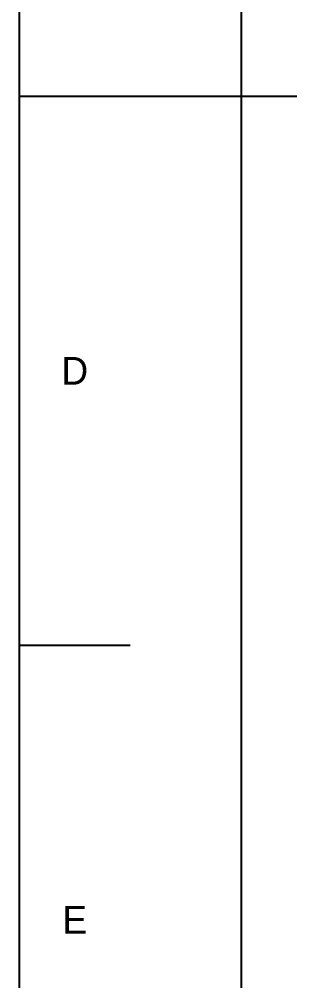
# Model space of a CAD drawing. Extents: x 0 to 420, y 0 to 297.
# Drawn here: x 0 to 25, y 68.8 to 155.4 of the extents above; entities that cross this region are included whole.
import ezdxf
from ezdxf.enums import TextEntityAlignment as Align

# ---------------------------------------------------------------- set-up
doc = ezdxf.new("R2010")
doc.units = 0
for name, color, linetype in [('FINA', 7, 'CONTINUOUS'), ('NORMA', 7, 'CONTINUOUS'), ('TEXTO', 7, 'CONTINUOUS')]:
    doc.layers.add(name, color=color, linetype=linetype)

msp = doc.modelspace()

# ---------------------------------------------------------------- linework, layer by layer
at = {"layer": 'FINA'}
for p, q in [((0, 297), (0, 0)), ((0, 148.5), (10, 148.5)), ((0, 99), (10, 99))]:
    msp.add_line(p, q, dxfattribs=at)
at = {"layer": 'NORMA'}
for p, q in [((20, 287), (20, 10)), ((0, 148.5), (25, 148.5))]:
    msp.add_line(p, q, dxfattribs=at)

# ---------------------------------------------------------------- texts
at = {"layer": 'TEXTO'}
for s, p in [('D', (5, 123.75)), ('E', (5, 74.25))]:
    msp.add_text(s, height=2.5, dxfattribs=at).set_placement(p, align=Align.MIDDLE_CENTER)

doc.saveas('drawing.dxf')
